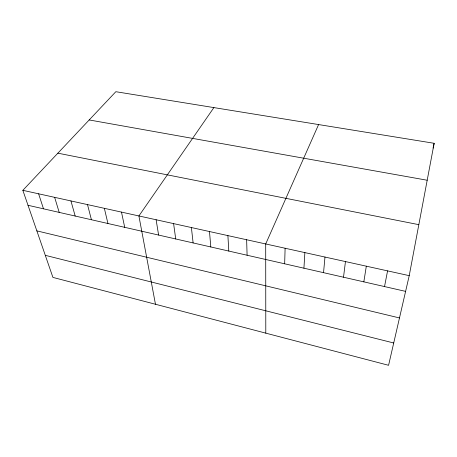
<?xml version="1.0" encoding="UTF-8"?>
<svg xmlns="http://www.w3.org/2000/svg" width="457" height="457" viewBox="0 0 457 457"><rect width="100%" height="100%" fill="white"/><g stroke="black" fill="none" stroke-linecap="round" stroke-linejoin="round"><path stroke-width="0.69" d="M284.66 263.798L285.111 248.242M303.934 268.196L304.865 252.607M323.545 272.663L324.978 257.051M343.51 277.216L345.458 261.575M363.835 281.849L366.32 266.18M409.226 275.657L434.15 143.292L115.832 91.703L22.85 190.318L52.915 277.399L388.576 365.297L409.226 275.657L22.85 190.318M384.531 286.568L387.57 270.875M433.082 148.091L434.15 143.292M318.592 124.567L265.7 243.958L265.797 333.147M213.893 107.595L138.905 215.95L155.466 304.253M89.195 119.951L427.192 180.235M57.873 153.175L418.829 224.667M28.014 205.284L405.605 291.377M36.851 230.871L399.481 317.946M45.294 255.326L393.717 342.984M38.617 193.797L43.489 208.809M54.646 197.338L59.21 212.396M70.938 200.937L75.188 216.035M87.504 204.599L91.423 219.737M104.35 208.318L107.932 223.502M121.482 212.099L124.71 227.329M156.111 219.748L158.608 235.058M173.603 223.616L175.717 238.96M191.392 227.54L193.117 242.93M209.489 231.539L210.808 246.963M227.9 235.606L228.803 251.064M246.637 239.742L247.1 255.235"/></g></svg>
